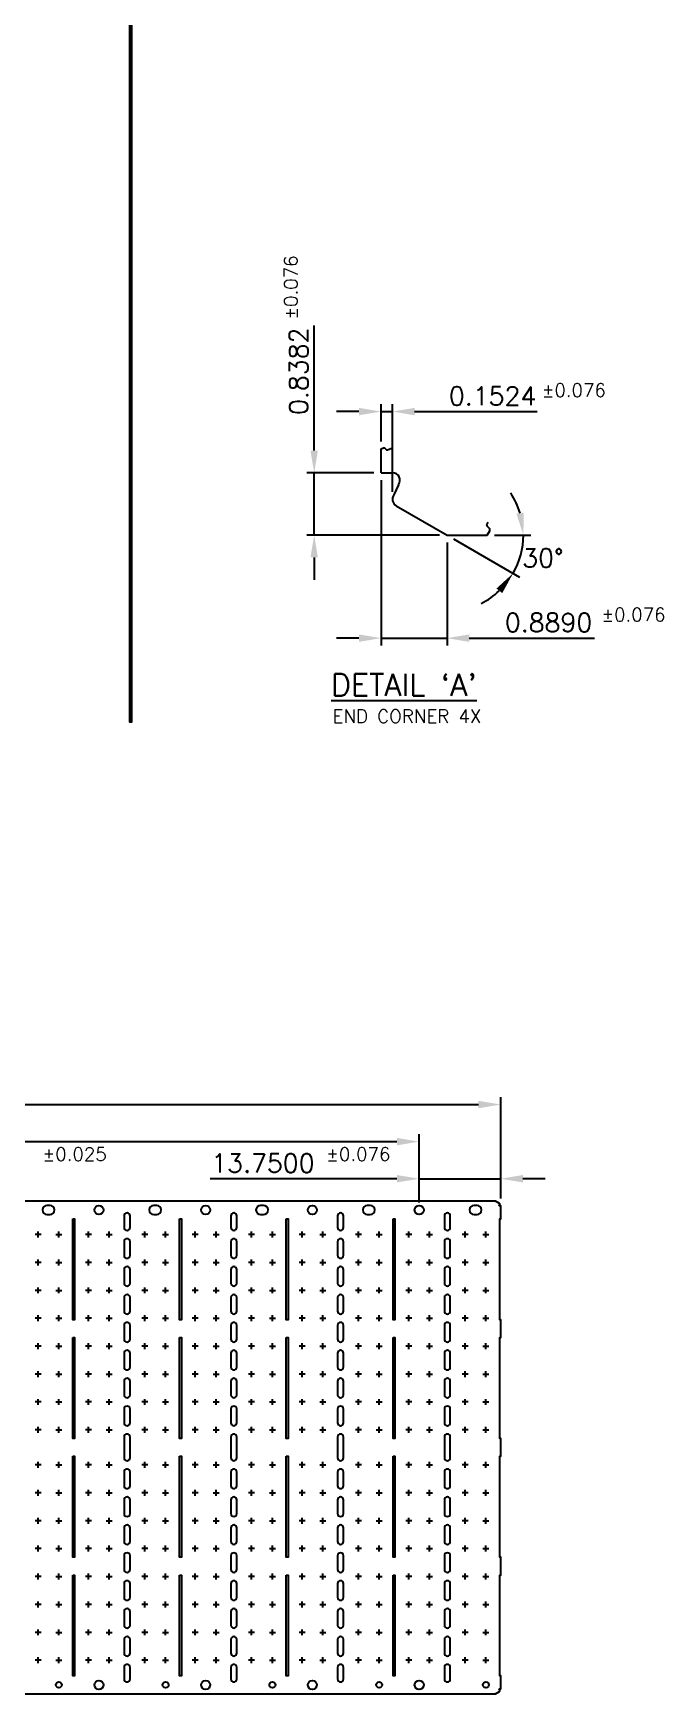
# Model space of a CAD drawing. Extents: x -367 to -120, y -452 to -104.
# Drawn here: x -204.9 to -119.8, y -445.4 to -221.7 of the extents above; entities that cross this region are included whole.
import ezdxf
from ezdxf.enums import TextEntityAlignment as Align
from ezdxf.lldxf.tags import DXFTag

# ---------------------------------------------------------------- set-up
doc = ezdxf.new("R2010")
doc.units = 0
doc.header["$LTSCALE"] = 8
doc.header["$MEASUREMENT"] = 0
for name, color, linetype in [('CEN', 1, 'CENTER'), ('COIN-LINE', 4, 'CONTINUOUS'), ('DIM', 5, 'CONTINUOUS'), ('LF-LINE', 7, 'CONTINUOUS')]:
    doc.layers.add(name, color=color, linetype=linetype)
doc.styles.add('SIMPLEX', font='SIMPLEX', dxfattribs={"height": 2.5})
tags = doc.linetypes.add('CENTER', pattern=[2, 1.25, -0.25, 0.25, -0.25]).pattern_tags.tags
tags[10:11] = [DXFTag(74, 4), DXFTag(75, 0), DXFTag(340, '0'), DXFTag(46, 1.0), DXFTag(50, 0.0), DXFTag(44, 0.0), DXFTag(45, 0.0)]
tags[8:9] = [DXFTag(74, 4), DXFTag(75, 0), DXFTag(340, '0'), DXFTag(46, 1.0), DXFTag(50, 0.0), DXFTag(44, 0.0), DXFTag(45, 0.0)]
tags[6:7] = [DXFTag(74, 4), DXFTag(75, 0), DXFTag(340, '0'), DXFTag(46, 1.0), DXFTag(50, 0.0), DXFTag(44, 0.0), DXFTag(45, 0.0)]
tags[4:5] = [DXFTag(74, 4), DXFTag(75, 0), DXFTag(340, '0'), DXFTag(46, 1.0), DXFTag(50, 0.0), DXFTag(44, 0.0), DXFTag(45, 0.0)]

msp = doc.modelspace()

# ---------------------------------------------------------------- linework, layer by layer
at = {"layer": 'CEN'}
for p, q in [((-203.82, -383.54), (-204.62, -383.54)), ((-204.22, -383.94), (-204.22, -383.14)), ((-201.82, -383.54), (-201.02, -383.54)), ((-201.42, -383.94), (-201.42, -383.14)), ((-197.02, -383.54), (-197.82, -383.54)), ((-197.42, -383.94), (-197.42, -383.14)), ((-195.02, -383.54), (-194.22, -383.54)), ((-194.62, -383.94), (-194.62, -383.14)), ((-189.42, -383.54), (-190.22, -383.54)), ((-189.82, -383.94), (-189.82, -383.14)), ((-187.42, -383.54), (-186.62, -383.54)), ((-187.02, -383.94), (-187.02, -383.14)), ((-182.62, -383.54), (-183.42, -383.54)), ((-183.02, -383.94), (-183.02, -383.14)), ((-180.62, -383.54), (-179.82, -383.54)), ((-180.22, -383.94), (-180.22, -383.14)), ((-175.02, -383.54), (-175.82, -383.54)), ((-175.42, -383.94), (-175.42, -383.14)), ((-173.02, -383.54), (-172.22, -383.54)), ((-172.62, -383.94), (-172.62, -383.14)), ((-168.22, -383.54), (-169.02, -383.54)), ((-168.62, -383.94), (-168.62, -383.14)), ((-166.22, -383.54), (-165.42, -383.54)), ((-165.82, -383.94), (-165.82, -383.14)), ((-160.62, -383.54), (-161.42, -383.54)), ((-161.02, -383.94), (-161.02, -383.14)), ((-158.62, -383.54), (-157.82, -383.54)), ((-158.22, -383.94), (-158.22, -383.14)), ((-153.82, -383.54), (-154.62, -383.54)), ((-154.22, -383.94), (-154.22, -383.14)), ((-151.82, -383.54), (-151.02, -383.54)), ((-151.42, -383.94), (-151.42, -383.14)), ((-146.22, -383.54), (-147.02, -383.54)), ((-146.62, -383.94), (-146.62, -383.14)), ((-144.22, -383.54), (-143.42, -383.54)), ((-143.82, -383.94), (-143.82, -383.14)), ((-204.22, -387.7), (-204.22, -386.9)), ((-201.42, -387.7), (-201.42, -386.9)), ((-197.42, -387.7), (-197.42, -386.9)), ((-194.62, -387.7), (-194.62, -386.9)), ((-189.82, -387.7), (-189.82, -386.9)), ((-187.02, -387.7), (-187.02, -386.9)), ((-183.02, -387.7), (-183.02, -386.9)), ((-180.22, -387.7), (-180.22, -386.9)), ((-175.42, -387.7), (-175.42, -386.9)), ((-172.62, -387.7), (-172.62, -386.9)), ((-168.62, -387.7), (-168.62, -386.9)), ((-165.82, -387.7), (-165.82, -386.9)), ((-161.02, -387.7), (-161.02, -386.9)), ((-158.22, -387.7), (-158.22, -386.9)), ((-154.22, -387.7), (-154.22, -386.9)), ((-151.42, -387.7), (-151.42, -386.9)), ((-146.62, -387.7), (-146.62, -386.9)), ((-143.82, -387.7), (-143.82, -386.9)), ((-203.82, -387.3), (-204.62, -387.3)), ((-201.82, -387.3), (-201.02, -387.3)), ((-197.02, -387.3), (-197.82, -387.3)), ((-195.02, -387.3), (-194.22, -387.3)), ((-189.42, -387.3), (-190.22, -387.3)), ((-187.42, -387.3), (-186.62, -387.3)), ((-182.62, -387.3), (-183.42, -387.3)), ((-180.62, -387.3), (-179.82, -387.3)), ((-175.02, -387.3), (-175.82, -387.3)), ((-173.02, -387.3), (-172.22, -387.3)), ((-168.22, -387.3), (-169.02, -387.3)), ((-166.22, -387.3), (-165.42, -387.3)), ((-160.62, -387.3), (-161.42, -387.3)), ((-158.62, -387.3), (-157.82, -387.3)), ((-153.82, -387.3), (-154.62, -387.3)), ((-151.82, -387.3), (-151.02, -387.3)), ((-146.22, -387.3), (-147.02, -387.3)), ((-144.22, -387.3), (-143.42, -387.3)), ((-203.82, -391.06), (-204.62, -391.06)), ((-204.22, -391.46), (-204.22, -390.66)), ((-201.82, -391.06), (-201.02, -391.06)), ((-201.42, -391.46), (-201.42, -390.66)), ((-197.02, -391.06), (-197.82, -391.06)), ((-197.42, -391.46), (-197.42, -390.66)), ((-195.02, -391.06), (-194.22, -391.06)), ((-194.62, -391.46), (-194.62, -390.66)), ((-189.42, -391.06), (-190.22, -391.06)), ((-189.82, -391.46), (-189.82, -390.66)), ((-187.42, -391.06), (-186.62, -391.06)), ((-187.02, -391.46), (-187.02, -390.66)), ((-182.62, -391.06), (-183.42, -391.06)), ((-183.02, -391.46), (-183.02, -390.66)), ((-180.62, -391.06), (-179.82, -391.06)), ((-180.22, -391.46), (-180.22, -390.66)), ((-175.02, -391.06), (-175.82, -391.06)), ((-175.42, -391.46), (-175.42, -390.66)), ((-173.02, -391.06), (-172.22, -391.06)), ((-172.62, -391.46), (-172.62, -390.66)), ((-168.22, -391.06), (-169.02, -391.06)), ((-168.62, -391.46), (-168.62, -390.66)), ((-166.22, -391.06), (-165.42, -391.06)), ((-165.82, -391.46), (-165.82, -390.66)), ((-160.62, -391.06), (-161.42, -391.06)), ((-161.02, -391.46), (-161.02, -390.66)), ((-158.62, -391.06), (-157.82, -391.06)), ((-158.22, -391.46), (-158.22, -390.66)), ((-153.82, -391.06), (-154.62, -391.06)), ((-154.22, -391.46), (-154.22, -390.66)), ((-151.82, -391.06), (-151.02, -391.06)), ((-151.42, -391.46), (-151.42, -390.66)), ((-146.22, -391.06), (-147.02, -391.06)), ((-146.62, -391.46), (-146.62, -390.66)), ((-144.22, -391.06), (-143.42, -391.06)), ((-143.82, -391.46), (-143.82, -390.66)), ((-203.82, -394.82), (-204.62, -394.82)), ((-204.22, -395.22), (-204.22, -394.42)), ((-201.82, -394.82), (-201.02, -394.82)), ((-201.42, -395.22), (-201.42, -394.42)), ((-197.02, -394.82), (-197.82, -394.82)), ((-197.42, -395.22), (-197.42, -394.42)), ((-195.02, -394.82), (-194.22, -394.82)), ((-194.62, -395.22), (-194.62, -394.42)), ((-189.42, -394.82), (-190.22, -394.82)), ((-189.82, -395.22), (-189.82, -394.42)), ((-187.42, -394.82), (-186.62, -394.82)), ((-187.02, -395.22), (-187.02, -394.42)), ((-182.62, -394.82), (-183.42, -394.82)), ((-183.02, -395.22), (-183.02, -394.42)), ((-180.62, -394.82), (-179.82, -394.82)), ((-180.22, -395.22), (-180.22, -394.42)), ((-175.02, -394.82), (-175.82, -394.82)), ((-175.42, -395.22), (-175.42, -394.42)), ((-173.02, -394.82), (-172.22, -394.82)), ((-172.62, -395.22), (-172.62, -394.42)), ((-168.22, -394.82), (-169.02, -394.82)), ((-168.62, -395.22), (-168.62, -394.42)), ((-166.22, -394.82), (-165.42, -394.82)), ((-165.82, -395.22), (-165.82, -394.42)), ((-160.62, -394.82), (-161.42, -394.82)), ((-161.02, -395.22), (-161.02, -394.42)), ((-158.62, -394.82), (-157.82, -394.82)), ((-158.22, -395.22), (-158.22, -394.42)), ((-153.82, -394.82), (-154.62, -394.82)), ((-154.22, -395.22), (-154.22, -394.42)), ((-151.82, -394.82), (-151.02, -394.82)), ((-151.42, -395.22), (-151.42, -394.42)), ((-146.22, -394.82), (-147.02, -394.82)), ((-146.62, -395.22), (-146.62, -394.42)), ((-144.22, -394.82), (-143.42, -394.82)), ((-143.82, -395.22), (-143.82, -394.42)), ((-204.22, -398.98), (-204.22, -398.18)), ((-201.42, -398.98), (-201.42, -398.18)), ((-197.42, -398.98), (-197.42, -398.18)), ((-194.62, -398.98), (-194.62, -398.18)), ((-189.82, -398.98), (-189.82, -398.18)), ((-187.02, -398.98), (-187.02, -398.18)), ((-183.02, -398.98), (-183.02, -398.18)), ((-180.22, -398.98), (-180.22, -398.18)), ((-175.42, -398.98), (-175.42, -398.18)), ((-172.62, -398.98), (-172.62, -398.18)), ((-168.62, -398.98), (-168.62, -398.18)), ((-165.82, -398.98), (-165.82, -398.18)), ((-161.02, -398.98), (-161.02, -398.18)), ((-158.22, -398.98), (-158.22, -398.18)), ((-154.22, -398.98), (-154.22, -398.18)), ((-151.42, -398.98), (-151.42, -398.18)), ((-146.62, -398.98), (-146.62, -398.18)), ((-143.82, -398.98), (-143.82, -398.18)), ((-203.82, -398.58), (-204.62, -398.58)), ((-201.82, -398.58), (-201.02, -398.58)), ((-197.02, -398.58), (-197.82, -398.58)), ((-195.02, -398.58), (-194.22, -398.58)), ((-189.42, -398.58), (-190.22, -398.58)), ((-187.42, -398.58), (-186.62, -398.58)), ((-182.62, -398.58), (-183.42, -398.58)), ((-180.62, -398.58), (-179.82, -398.58)), ((-175.02, -398.58), (-175.82, -398.58)), ((-173.02, -398.58), (-172.22, -398.58)), ((-168.22, -398.58), (-169.02, -398.58)), ((-166.22, -398.58), (-165.42, -398.58)), ((-160.62, -398.58), (-161.42, -398.58)), ((-158.62, -398.58), (-157.82, -398.58)), ((-153.82, -398.58), (-154.62, -398.58)), ((-151.82, -398.58), (-151.02, -398.58)), ((-146.22, -398.58), (-147.02, -398.58)), ((-144.22, -398.58), (-143.42, -398.58)), ((-203.82, -402.34), (-204.62, -402.34)), ((-204.22, -402.74), (-204.22, -401.94)), ((-201.82, -402.34), (-201.02, -402.34)), ((-201.42, -402.74), (-201.42, -401.94)), ((-197.02, -402.34), (-197.82, -402.34)), ((-197.42, -402.74), (-197.42, -401.94)), ((-195.02, -402.34), (-194.22, -402.34)), ((-194.62, -402.74), (-194.62, -401.94)), ((-189.42, -402.34), (-190.22, -402.34)), ((-189.82, -402.74), (-189.82, -401.94)), ((-187.42, -402.34), (-186.62, -402.34)), ((-187.02, -402.74), (-187.02, -401.94)), ((-182.62, -402.34), (-183.42, -402.34)), ((-183.02, -402.74), (-183.02, -401.94)), ((-180.62, -402.34), (-179.82, -402.34)), ((-180.22, -402.74), (-180.22, -401.94)), ((-175.02, -402.34), (-175.82, -402.34)), ((-175.42, -402.74), (-175.42, -401.94)), ((-173.02, -402.34), (-172.22, -402.34)), ((-172.62, -402.74), (-172.62, -401.94)), ((-168.22, -402.34), (-169.02, -402.34)), ((-168.62, -402.74), (-168.62, -401.94)), ((-166.22, -402.34), (-165.42, -402.34)), ((-165.82, -402.74), (-165.82, -401.94)), ((-160.62, -402.34), (-161.42, -402.34)), ((-161.02, -402.74), (-161.02, -401.94)), ((-158.62, -402.34), (-157.82, -402.34)), ((-158.22, -402.74), (-158.22, -401.94)), ((-153.82, -402.34), (-154.62, -402.34)), ((-154.22, -402.74), (-154.22, -401.94)), ((-151.82, -402.34), (-151.02, -402.34)), ((-151.42, -402.74), (-151.42, -401.94)), ((-146.22, -402.34), (-147.02, -402.34)), ((-146.62, -402.74), (-146.62, -401.94)), ((-144.22, -402.34), (-143.42, -402.34)), ((-143.82, -402.74), (-143.82, -401.94)), ((-203.82, -406.1), (-204.62, -406.1)), ((-204.22, -406.5), (-204.22, -405.7)), ((-201.82, -406.1), (-201.02, -406.1)), ((-201.42, -406.5), (-201.42, -405.7)), ((-197.02, -406.1), (-197.82, -406.1)), ((-197.42, -406.5), (-197.42, -405.7)), ((-195.02, -406.1), (-194.22, -406.1)), ((-194.62, -406.5), (-194.62, -405.7)), ((-189.42, -406.1), (-190.22, -406.1)), ((-189.82, -406.5), (-189.82, -405.7)), ((-187.42, -406.1), (-186.62, -406.1)), ((-187.02, -406.5), (-187.02, -405.7)), ((-182.62, -406.1), (-183.42, -406.1)), ((-183.02, -406.5), (-183.02, -405.7)), ((-180.62, -406.1), (-179.82, -406.1)), ((-180.22, -406.5), (-180.22, -405.7)), ((-175.02, -406.1), (-175.82, -406.1)), ((-175.42, -406.5), (-175.42, -405.7)), ((-173.02, -406.1), (-172.22, -406.1)), ((-172.62, -406.5), (-172.62, -405.7)), ((-168.22, -406.1), (-169.02, -406.1)), ((-168.62, -406.5), (-168.62, -405.7)), ((-166.22, -406.1), (-165.42, -406.1)), ((-165.82, -406.5), (-165.82, -405.7)), ((-160.62, -406.1), (-161.42, -406.1)), ((-161.02, -406.5), (-161.02, -405.7)), ((-158.62, -406.1), (-157.82, -406.1)), ((-158.22, -406.5), (-158.22, -405.7)), ((-153.82, -406.1), (-154.62, -406.1)), ((-154.22, -406.5), (-154.22, -405.7)), ((-151.82, -406.1), (-151.02, -406.1)), ((-151.42, -406.5), (-151.42, -405.7)), ((-146.22, -406.1), (-147.02, -406.1)), ((-146.62, -406.5), (-146.62, -405.7)), ((-144.22, -406.1), (-143.42, -406.1)), ((-143.82, -406.5), (-143.82, -405.7)), ((-204.22, -410.26), (-204.22, -409.46)), ((-201.42, -410.26), (-201.42, -409.46)), ((-197.42, -410.26), (-197.42, -409.46)), ((-194.62, -410.26), (-194.62, -409.46)), ((-189.82, -410.26), (-189.82, -409.46)), ((-187.02, -410.26), (-187.02, -409.46)), ((-183.02, -410.26), (-183.02, -409.46)), ((-180.22, -410.26), (-180.22, -409.46)), ((-175.42, -410.26), (-175.42, -409.46)), ((-172.62, -410.26), (-172.62, -409.46)), ((-168.62, -410.26), (-168.62, -409.46)), ((-165.82, -410.26), (-165.82, -409.46)), ((-161.02, -410.26), (-161.02, -409.46)), ((-158.22, -410.26), (-158.22, -409.46)), ((-154.22, -410.26), (-154.22, -409.46)), ((-151.42, -410.26), (-151.42, -409.46)), ((-146.62, -410.26), (-146.62, -409.46)), ((-143.82, -410.26), (-143.82, -409.46)), ((-203.82, -409.86), (-204.62, -409.86)), ((-201.82, -409.86), (-201.02, -409.86)), ((-197.02, -409.86), (-197.82, -409.86)), ((-195.02, -409.86), (-194.22, -409.86)), ((-189.42, -409.86), (-190.22, -409.86)), ((-187.42, -409.86), (-186.62, -409.86)), ((-182.62, -409.86), (-183.42, -409.86)), ((-180.62, -409.86), (-179.82, -409.86)), ((-175.02, -409.86), (-175.82, -409.86)), ((-173.02, -409.86), (-172.22, -409.86)), ((-168.22, -409.86), (-169.02, -409.86)), ((-166.22, -409.86), (-165.42, -409.86)), ((-160.62, -409.86), (-161.42, -409.86)), ((-158.62, -409.86), (-157.82, -409.86)), ((-153.82, -409.86), (-154.62, -409.86)), ((-151.82, -409.86), (-151.02, -409.86)), ((-146.22, -409.86), (-147.02, -409.86)), ((-144.22, -409.86), (-143.42, -409.86)), ((-203.82, -414.58), (-204.62, -414.58)), ((-204.22, -414.98), (-204.22, -414.18)), ((-201.82, -414.58), (-201.02, -414.58)), ((-201.42, -414.98), (-201.42, -414.18)), ((-197.02, -414.58), (-197.82, -414.58)), ((-197.42, -414.98), (-197.42, -414.18)), ((-195.02, -414.58), (-194.22, -414.58)), ((-194.62, -414.98), (-194.62, -414.18)), ((-189.42, -414.58), (-190.22, -414.58)), ((-189.82, -414.98), (-189.82, -414.18)), ((-187.42, -414.58), (-186.62, -414.58)), ((-187.02, -414.98), (-187.02, -414.18)), ((-182.62, -414.58), (-183.42, -414.58)), ((-183.02, -414.98), (-183.02, -414.18)), ((-180.62, -414.58), (-179.82, -414.58)), ((-180.22, -414.98), (-180.22, -414.18)), ((-175.02, -414.58), (-175.82, -414.58)), ((-175.42, -414.98), (-175.42, -414.18)), ((-173.02, -414.58), (-172.22, -414.58)), ((-172.62, -414.98), (-172.62, -414.18)), ((-168.22, -414.58), (-169.02, -414.58)), ((-168.62, -414.98), (-168.62, -414.18)), ((-166.22, -414.58), (-165.42, -414.58)), ((-165.82, -414.98), (-165.82, -414.18)), ((-160.62, -414.58), (-161.42, -414.58)), ((-161.02, -414.98), (-161.02, -414.18)), ((-158.62, -414.58), (-157.82, -414.58)), ((-158.22, -414.98), (-158.22, -414.18)), ((-153.82, -414.58), (-154.62, -414.58)), ((-154.22, -414.98), (-154.22, -414.18)), ((-151.82, -414.58), (-151.02, -414.58)), ((-151.42, -414.98), (-151.42, -414.18)), ((-146.22, -414.58), (-147.02, -414.58)), ((-146.62, -414.98), (-146.62, -414.18)), ((-144.22, -414.58), (-143.42, -414.58)), ((-143.82, -414.98), (-143.82, -414.18)), ((-203.82, -418.34), (-204.62, -418.34)), ((-204.22, -418.74), (-204.22, -417.94)), ((-201.82, -418.34), (-201.02, -418.34)), ((-201.42, -418.74), (-201.42, -417.94)), ((-197.02, -418.34), (-197.82, -418.34)), ((-197.42, -418.74), (-197.42, -417.94)), ((-195.02, -418.34), (-194.22, -418.34)), ((-194.62, -418.74), (-194.62, -417.94)), ((-189.42, -418.34), (-190.22, -418.34)), ((-189.82, -418.74), (-189.82, -417.94)), ((-187.42, -418.34), (-186.62, -418.34)), ((-187.02, -418.74), (-187.02, -417.94)), ((-182.62, -418.34), (-183.42, -418.34)), ((-183.02, -418.74), (-183.02, -417.94)), ((-180.62, -418.34), (-179.82, -418.34)), ((-180.22, -418.74), (-180.22, -417.94)), ((-175.02, -418.34), (-175.82, -418.34)), ((-175.42, -418.74), (-175.42, -417.94)), ((-173.02, -418.34), (-172.22, -418.34)), ((-172.62, -418.74), (-172.62, -417.94)), ((-168.22, -418.34), (-169.02, -418.34)), ((-168.62, -418.74), (-168.62, -417.94)), ((-166.22, -418.34), (-165.42, -418.34)), ((-165.82, -418.74), (-165.82, -417.94)), ((-160.62, -418.34), (-161.42, -418.34)), ((-161.02, -418.74), (-161.02, -417.94)), ((-158.62, -418.34), (-157.82, -418.34)), ((-158.22, -418.74), (-158.22, -417.94)), ((-153.82, -418.34), (-154.62, -418.34)), ((-154.22, -418.74), (-154.22, -417.94)), ((-151.82, -418.34), (-151.02, -418.34)), ((-151.42, -418.74), (-151.42, -417.94)), ((-146.22, -418.34), (-147.02, -418.34)), ((-146.62, -418.74), (-146.62, -417.94)), ((-144.22, -418.34), (-143.42, -418.34)), ((-143.82, -418.74), (-143.82, -417.94)), ((-203.82, -422.1), (-204.62, -422.1)), ((-204.22, -422.5), (-204.22, -421.7)), ((-201.82, -422.1), (-201.02, -422.1)), ((-201.42, -422.5), (-201.42, -421.7)), ((-197.02, -422.1), (-197.82, -422.1)), ((-197.42, -422.5), (-197.42, -421.7)), ((-195.02, -422.1), (-194.22, -422.1)), ((-194.62, -422.5), (-194.62, -421.7)), ((-189.42, -422.1), (-190.22, -422.1)), ((-189.82, -422.5), (-189.82, -421.7)), ((-187.42, -422.1), (-186.62, -422.1)), ((-187.02, -422.5), (-187.02, -421.7)), ((-182.62, -422.1), (-183.42, -422.1)), ((-183.02, -422.5), (-183.02, -421.7)), ((-180.62, -422.1), (-179.82, -422.1)), ((-180.22, -422.5), (-180.22, -421.7)), ((-175.02, -422.1), (-175.82, -422.1)), ((-175.42, -422.5), (-175.42, -421.7)), ((-173.02, -422.1), (-172.22, -422.1)), ((-172.62, -422.5), (-172.62, -421.7)), ((-168.22, -422.1), (-169.02, -422.1)), ((-168.62, -422.5), (-168.62, -421.7)), ((-166.22, -422.1), (-165.42, -422.1)), ((-165.82, -422.5), (-165.82, -421.7)), ((-160.62, -422.1), (-161.42, -422.1)), ((-161.02, -422.5), (-161.02, -421.7)), ((-158.62, -422.1), (-157.82, -422.1)), ((-158.22, -422.5), (-158.22, -421.7)), ((-153.82, -422.1), (-154.62, -422.1)), ((-154.22, -422.5), (-154.22, -421.7)), ((-151.82, -422.1), (-151.02, -422.1)), ((-151.42, -422.5), (-151.42, -421.7)), ((-146.22, -422.1), (-147.02, -422.1)), ((-146.62, -422.5), (-146.62, -421.7)), ((-144.22, -422.1), (-143.42, -422.1)), ((-143.82, -422.5), (-143.82, -421.7)), ((-203.82, -425.86), (-204.62, -425.86)), ((-204.22, -426.26), (-204.22, -425.46)), ((-201.82, -425.86), (-201.02, -425.86)), ((-201.42, -426.26), (-201.42, -425.46)), ((-197.02, -425.86), (-197.82, -425.86)), ((-197.42, -426.26), (-197.42, -425.46)), ((-195.02, -425.86), (-194.22, -425.86)), ((-194.62, -426.26), (-194.62, -425.46)), ((-189.42, -425.86), (-190.22, -425.86)), ((-189.82, -426.26), (-189.82, -425.46)), ((-187.42, -425.86), (-186.62, -425.86)), ((-187.02, -426.26), (-187.02, -425.46)), ((-182.62, -425.86), (-183.42, -425.86)), ((-183.02, -426.26), (-183.02, -425.46)), ((-180.62, -425.86), (-179.82, -425.86)), ((-180.22, -426.26), (-180.22, -425.46)), ((-175.02, -425.86), (-175.82, -425.86)), ((-175.42, -426.26), (-175.42, -425.46)), ((-173.02, -425.86), (-172.22, -425.86)), ((-172.62, -426.26), (-172.62, -425.46)), ((-168.22, -425.86), (-169.02, -425.86)), ((-168.62, -426.26), (-168.62, -425.46)), ((-166.22, -425.86), (-165.42, -425.86)), ((-165.82, -426.26), (-165.82, -425.46)), ((-160.62, -425.86), (-161.42, -425.86)), ((-161.02, -426.26), (-161.02, -425.46)), ((-158.62, -425.86), (-157.82, -425.86)), ((-158.22, -426.26), (-158.22, -425.46)), ((-153.82, -425.86), (-154.62, -425.86)), ((-154.22, -426.26), (-154.22, -425.46)), ((-151.82, -425.86), (-151.02, -425.86)), ((-151.42, -426.26), (-151.42, -425.46)), ((-146.22, -425.86), (-147.02, -425.86)), ((-146.62, -426.26), (-146.62, -425.46)), ((-144.22, -425.86), (-143.42, -425.86)), ((-143.82, -426.26), (-143.82, -425.46)), ((-204.22, -430.02), (-204.22, -429.22)), ((-201.42, -430.02), (-201.42, -429.22)), ((-197.42, -430.02), (-197.42, -429.22)), ((-194.62, -430.02), (-194.62, -429.22)), ((-189.82, -430.02), (-189.82, -429.22)), ((-187.02, -430.02), (-187.02, -429.22)), ((-183.02, -430.02), (-183.02, -429.22)), ((-180.22, -430.02), (-180.22, -429.22)), ((-175.42, -430.02), (-175.42, -429.22)), ((-172.62, -430.02), (-172.62, -429.22)), ((-168.62, -430.02), (-168.62, -429.22)), ((-165.82, -430.02), (-165.82, -429.22)), ((-161.02, -430.02), (-161.02, -429.22)), ((-158.22, -430.02), (-158.22, -429.22)), ((-154.22, -430.02), (-154.22, -429.22)), ((-151.42, -430.02), (-151.42, -429.22)), ((-146.62, -430.02), (-146.62, -429.22)), ((-143.82, -430.02), (-143.82, -429.22)), ((-203.82, -429.62), (-204.62, -429.62)), ((-201.82, -429.62), (-201.02, -429.62)), ((-197.02, -429.62), (-197.82, -429.62)), ((-195.02, -429.62), (-194.22, -429.62)), ((-189.42, -429.62), (-190.22, -429.62)), ((-187.42, -429.62), (-186.62, -429.62)), ((-182.62, -429.62), (-183.42, -429.62)), ((-180.62, -429.62), (-179.82, -429.62)), ((-175.02, -429.62), (-175.82, -429.62)), ((-173.02, -429.62), (-172.22, -429.62)), ((-168.22, -429.62), (-169.02, -429.62)), ((-166.22, -429.62), (-165.42, -429.62)), ((-160.62, -429.62), (-161.42, -429.62)), ((-158.62, -429.62), (-157.82, -429.62)), ((-153.82, -429.62), (-154.62, -429.62)), ((-151.82, -429.62), (-151.02, -429.62)), ((-146.22, -429.62), (-147.02, -429.62)), ((-144.22, -429.62), (-143.42, -429.62)), ((-203.82, -433.38), (-204.62, -433.38)), ((-204.22, -433.78), (-204.22, -432.98)), ((-201.82, -433.38), (-201.02, -433.38)), ((-201.42, -433.78), (-201.42, -432.98)), ((-197.02, -433.38), (-197.82, -433.38)), ((-197.42, -433.78), (-197.42, -432.98)), ((-195.02, -433.38), (-194.22, -433.38)), ((-194.62, -433.78), (-194.62, -432.98)), ((-189.42, -433.38), (-190.22, -433.38)), ((-189.82, -433.78), (-189.82, -432.98)), ((-187.42, -433.38), (-186.62, -433.38)), ((-187.02, -433.78), (-187.02, -432.98)), ((-182.62, -433.38), (-183.42, -433.38)), ((-183.02, -433.78), (-183.02, -432.98)), ((-180.62, -433.38), (-179.82, -433.38)), ((-180.22, -433.78), (-180.22, -432.98)), ((-175.02, -433.38), (-175.82, -433.38)), ((-175.42, -433.78), (-175.42, -432.98)), ((-173.02, -433.38), (-172.22, -433.38)), ((-172.62, -433.78), (-172.62, -432.98)), ((-168.22, -433.38), (-169.02, -433.38)), ((-168.62, -433.78), (-168.62, -432.98)), ((-166.22, -433.38), (-165.42, -433.38)), ((-165.82, -433.78), (-165.82, -432.98)), ((-160.62, -433.38), (-161.42, -433.38)), ((-161.02, -433.78), (-161.02, -432.98)), ((-158.62, -433.38), (-157.82, -433.38)), ((-158.22, -433.78), (-158.22, -432.98)), ((-153.82, -433.38), (-154.62, -433.38)), ((-154.22, -433.78), (-154.22, -432.98)), ((-151.82, -433.38), (-151.02, -433.38)), ((-151.42, -433.78), (-151.42, -432.98)), ((-146.22, -433.38), (-147.02, -433.38)), ((-146.62, -433.78), (-146.62, -432.98)), ((-144.22, -433.38), (-143.42, -433.38)), ((-143.82, -433.78), (-143.82, -432.98)), ((-203.82, -437.14), (-204.62, -437.14)), ((-204.22, -437.54), (-204.22, -436.74)), ((-201.82, -437.14), (-201.02, -437.14)), ((-201.42, -437.54), (-201.42, -436.74)), ((-197.02, -437.14), (-197.82, -437.14)), ((-197.42, -437.54), (-197.42, -436.74)), ((-195.02, -437.14), (-194.22, -437.14)), ((-194.62, -437.54), (-194.62, -436.74)), ((-189.42, -437.14), (-190.22, -437.14)), ((-189.82, -437.54), (-189.82, -436.74)), ((-187.42, -437.14), (-186.62, -437.14)), ((-187.02, -437.54), (-187.02, -436.74)), ((-182.62, -437.14), (-183.42, -437.14)), ((-183.02, -437.54), (-183.02, -436.74)), ((-180.62, -437.14), (-179.82, -437.14)), ((-180.22, -437.54), (-180.22, -436.74)), ((-175.02, -437.14), (-175.82, -437.14)), ((-175.42, -437.54), (-175.42, -436.74)), ((-173.02, -437.14), (-172.22, -437.14)), ((-172.62, -437.54), (-172.62, -436.74)), ((-168.22, -437.14), (-169.02, -437.14)), ((-168.62, -437.54), (-168.62, -436.74)), ((-166.22, -437.14), (-165.42, -437.14)), ((-165.82, -437.54), (-165.82, -436.74)), ((-160.62, -437.14), (-161.42, -437.14)), ((-161.02, -437.54), (-161.02, -436.74)), ((-158.62, -437.14), (-157.82, -437.14)), ((-158.22, -437.54), (-158.22, -436.74)), ((-153.82, -437.14), (-154.62, -437.14)), ((-154.22, -437.54), (-154.22, -436.74)), ((-151.82, -437.14), (-151.02, -437.14)), ((-151.42, -437.54), (-151.42, -436.74)), ((-146.22, -437.14), (-147.02, -437.14)), ((-146.62, -437.54), (-146.62, -436.74)), ((-144.22, -437.14), (-143.42, -437.14)), ((-143.82, -437.54), (-143.82, -436.74)), ((-204.22, -441.3), (-204.22, -440.5)), ((-201.42, -441.3), (-201.42, -440.5)), ((-197.42, -441.3), (-197.42, -440.5)), ((-194.62, -441.3), (-194.62, -440.5)), ((-189.82, -441.3), (-189.82, -440.5)), ((-187.02, -441.3), (-187.02, -440.5)), ((-183.02, -441.3), (-183.02, -440.5)), ((-180.22, -441.3), (-180.22, -440.5)), ((-175.42, -441.3), (-175.42, -440.5)), ((-172.62, -441.3), (-172.62, -440.5)), ((-168.62, -441.3), (-168.62, -440.5)), ((-165.82, -441.3), (-165.82, -440.5)), ((-161.02, -441.3), (-161.02, -440.5)), ((-158.22, -441.3), (-158.22, -440.5)), ((-154.22, -441.3), (-154.22, -440.5)), ((-151.42, -441.3), (-151.42, -440.5)), ((-146.62, -441.3), (-146.62, -440.5)), ((-143.82, -441.3), (-143.82, -440.5)), ((-203.82, -440.9), (-204.62, -440.9)), ((-201.82, -440.9), (-201.02, -440.9)), ((-197.02, -440.9), (-197.82, -440.9)), ((-195.02, -440.9), (-194.22, -440.9)), ((-189.42, -440.9), (-190.22, -440.9)), ((-187.42, -440.9), (-186.62, -440.9)), ((-182.62, -440.9), (-183.42, -440.9)), ((-180.62, -440.9), (-179.82, -440.9)), ((-175.02, -440.9), (-175.82, -440.9)), ((-173.02, -440.9), (-172.22, -440.9)), ((-168.22, -440.9), (-169.02, -440.9)), ((-166.22, -440.9), (-165.42, -440.9)), ((-160.62, -440.9), (-161.42, -440.9)), ((-158.62, -440.9), (-157.82, -440.9)), ((-153.82, -440.9), (-154.62, -440.9)), ((-151.82, -440.9), (-151.02, -440.9)), ((-146.22, -440.9), (-147.02, -440.9)), ((-144.22, -440.9), (-143.42, -440.9))]:
    msp.add_line(p, q, dxfattribs=at)
at = {"layer": 'COIN-LINE'}
for points in [[(-191.89, -131.87), (-191.89, -314.47), (-191.56, -314.47), (-191.56, -131.87)], [(-199.54, -381.42), (-199.3, -381.42), (-199.3, -395.02), (-199.54, -395.02)], [(-185.14, -381.42), (-184.9, -381.42), (-184.9, -395.02), (-185.14, -395.02)], [(-170.74, -381.42), (-170.5, -381.42), (-170.5, -395.02), (-170.74, -395.02)], [(-156.34, -381.42), (-156.1, -381.42), (-156.1, -395.02), (-156.34, -395.02)], [(-199.54, -397.42), (-199.3, -397.42), (-199.3, -411.02), (-199.54, -411.02)], [(-185.14, -397.42), (-184.9, -397.42), (-184.9, -411.02), (-185.14, -411.02)], [(-170.74, -397.42), (-170.5, -397.42), (-170.5, -411.02), (-170.74, -411.02)], [(-156.34, -397.42), (-156.1, -397.42), (-156.1, -411.02), (-156.34, -411.02)], [(-199.54, -413.42), (-199.3, -413.42), (-199.3, -427.02), (-199.54, -427.02)], [(-185.14, -413.42), (-184.9, -413.42), (-184.9, -427.02), (-185.14, -427.02)], [(-170.74, -413.42), (-170.5, -413.42), (-170.5, -427.02), (-170.74, -427.02)], [(-156.34, -413.42), (-156.1, -413.42), (-156.1, -427.02), (-156.34, -427.02)], [(-199.54, -429.42), (-199.3, -429.42), (-199.3, -443.02), (-199.54, -443.02)], [(-185.14, -429.42), (-184.9, -429.42), (-184.9, -443.02), (-185.14, -443.02)], [(-170.74, -429.42), (-170.5, -429.42), (-170.5, -443.02), (-170.74, -443.02)], [(-156.34, -429.42), (-156.1, -429.42), (-156.1, -443.02), (-156.34, -443.02)]]:
    msp.add_lwpolyline(points, close=True, dxfattribs=at)
msp.add_lwpolyline([(-357.1, -445.42), (-142.53, -445.42), (-141.98, -445.1, 0.445944), (-141.95, -444.99), (-142, -444.88, -0.613622), (-141.94, -444.75), (-141.82, -444.75), (-141.82, -443.02), (-141.94, -443.02), (-141.94, -429.42), (-141.82, -429.42), (-141.82, -427.02), (-141.94, -427.02), (-141.94, -413.42), (-141.82, -413.42), (-141.82, -411.02), (-141.94, -411.02), (-141.94, -397.42), (-141.82, -397.42), (-141.82, -395.02), (-141.94, -395.02), (-141.94, -381.42), (-141.82, -381.42), (-141.82, -379.69), (-141.94, -379.69, -0.613622), (-142, -379.56), (-141.95, -379.45, 0.445944), (-141.98, -379.34), (-142.53, -379.02), (-357.1, -379.02)], format="xyb", dxfattribs=at)
for points in [[(-203.02, -380.83), (-202.61, -380.83, 1), (-202.61, -379.61), (-203.02, -379.61, 1)], [(-188.62, -380.83), (-188.21, -380.83, 1), (-188.21, -379.61), (-188.62, -379.61, 1)], [(-174.22, -380.83), (-173.81, -380.83, 1), (-173.81, -379.61), (-174.22, -379.61, 1)], [(-159.82, -380.83), (-159.41, -380.83, 1), (-159.41, -379.61), (-159.82, -379.61, 1)], [(-145.42, -380.83), (-145.01, -380.83, 1), (-145.01, -379.61), (-145.42, -379.61, 1)], [(-192.62, -382.58, 1), (-191.82, -382.58), (-191.82, -381.02, 1), (-192.62, -381.02)], [(-178.22, -382.58, 1), (-177.42, -382.58), (-177.42, -381.02, 1), (-178.22, -381.02)], [(-163.82, -382.58, 1), (-163.02, -382.58), (-163.02, -381.02, 1), (-163.82, -381.02)], [(-149.42, -382.58, 1), (-148.62, -382.58), (-148.62, -381.02, 1), (-149.42, -381.02)], [(-192.62, -386.34, 1), (-191.82, -386.34), (-191.82, -384.5, 1), (-192.62, -384.5)], [(-178.22, -386.34, 1), (-177.42, -386.34), (-177.42, -384.5, 1), (-178.22, -384.5)], [(-163.82, -386.34, 1), (-163.02, -386.34), (-163.02, -384.5, 1), (-163.82, -384.5)], [(-149.42, -386.34, 1), (-148.62, -386.34), (-148.62, -384.5, 1), (-149.42, -384.5)], [(-192.62, -390.1, 1), (-191.82, -390.1), (-191.82, -388.26, 1), (-192.62, -388.26)], [(-178.22, -390.1, 1), (-177.42, -390.1), (-177.42, -388.26, 1), (-178.22, -388.26)], [(-163.82, -390.1, 1), (-163.02, -390.1), (-163.02, -388.26, 1), (-163.82, -388.26)], [(-149.42, -390.1, 1), (-148.62, -390.1), (-148.62, -388.26, 1), (-149.42, -388.26)], [(-192.62, -393.86, 1), (-191.82, -393.86), (-191.82, -392.02, 1), (-192.62, -392.02)], [(-178.22, -393.86, 1), (-177.42, -393.86), (-177.42, -392.02, 1), (-178.22, -392.02)], [(-163.82, -393.86, 1), (-163.02, -393.86), (-163.02, -392.02, 1), (-163.82, -392.02)], [(-149.42, -393.86, 1), (-148.62, -393.86), (-148.62, -392.02, 1), (-149.42, -392.02)], [(-192.62, -397.62, 1), (-191.82, -397.62), (-191.82, -395.78, 1), (-192.62, -395.78)], [(-178.22, -397.62, 1), (-177.42, -397.62), (-177.42, -395.78, 1), (-178.22, -395.78)], [(-163.82, -397.62, 1), (-163.02, -397.62), (-163.02, -395.78, 1), (-163.82, -395.78)], [(-149.42, -397.62, 1), (-148.62, -397.62), (-148.62, -395.78, 1), (-149.42, -395.78)], [(-192.62, -401.38, 1), (-191.82, -401.38), (-191.82, -399.54, 1), (-192.62, -399.54)], [(-178.22, -401.38, 1), (-177.42, -401.38), (-177.42, -399.54, 1), (-178.22, -399.54)], [(-163.82, -401.38, 1), (-163.02, -401.38), (-163.02, -399.54, 1), (-163.82, -399.54)], [(-149.42, -401.38, 1), (-148.62, -401.38), (-148.62, -399.54, 1), (-149.42, -399.54)], [(-192.62, -405.14, 1), (-191.82, -405.14), (-191.82, -403.3, 1), (-192.62, -403.3)], [(-178.22, -405.14, 1), (-177.42, -405.14), (-177.42, -403.3, 1), (-178.22, -403.3)], [(-163.82, -405.14, 1), (-163.02, -405.14), (-163.02, -403.3, 1), (-163.82, -403.3)], [(-149.42, -405.14, 1), (-148.62, -405.14), (-148.62, -403.3, 1), (-149.42, -403.3)], [(-192.62, -408.9, 1), (-191.82, -408.9), (-191.82, -407.06, 1), (-192.62, -407.06)], [(-178.22, -408.9, 1), (-177.42, -408.9), (-177.42, -407.06, 1), (-178.22, -407.06)], [(-163.82, -408.9, 1), (-163.02, -408.9), (-163.02, -407.06, 1), (-163.82, -407.06)], [(-149.42, -408.9, 1), (-148.62, -408.9), (-148.62, -407.06, 1), (-149.42, -407.06)], [(-192.62, -413.62, 1), (-191.82, -413.62), (-191.82, -410.82, 1), (-192.62, -410.82)], [(-178.22, -413.62, 1), (-177.42, -413.62), (-177.42, -410.82, 1), (-178.22, -410.82)], [(-163.82, -413.62, 1), (-163.02, -413.62), (-163.02, -410.82, 1), (-163.82, -410.82)], [(-149.42, -413.62, 1), (-148.62, -413.62), (-148.62, -410.82, 1), (-149.42, -410.82)], [(-192.62, -417.38, 1), (-191.82, -417.38), (-191.82, -415.54, 1), (-192.62, -415.54)], [(-178.22, -417.38, 1), (-177.42, -417.38), (-177.42, -415.54, 1), (-178.22, -415.54)], [(-163.82, -417.38, 1), (-163.02, -417.38), (-163.02, -415.54, 1), (-163.82, -415.54)], [(-149.42, -417.38, 1), (-148.62, -417.38), (-148.62, -415.54, 1), (-149.42, -415.54)], [(-192.62, -421.14, 1), (-191.82, -421.14), (-191.82, -419.3, 1), (-192.62, -419.3)], [(-178.22, -421.14, 1), (-177.42, -421.14), (-177.42, -419.3, 1), (-178.22, -419.3)], [(-163.82, -421.14, 1), (-163.02, -421.14), (-163.02, -419.3, 1), (-163.82, -419.3)], [(-149.42, -421.14, 1), (-148.62, -421.14), (-148.62, -419.3, 1), (-149.42, -419.3)], [(-192.62, -424.9, 1), (-191.82, -424.9), (-191.82, -423.06, 1), (-192.62, -423.06)], [(-178.22, -424.9, 1), (-177.42, -424.9), (-177.42, -423.06, 1), (-178.22, -423.06)], [(-163.82, -424.9, 1), (-163.02, -424.9), (-163.02, -423.06, 1), (-163.82, -423.06)], [(-149.42, -424.9, 1), (-148.62, -424.9), (-148.62, -423.06, 1), (-149.42, -423.06)], [(-192.62, -428.66, 1), (-191.82, -428.66), (-191.82, -426.82, 1), (-192.62, -426.82)], [(-178.22, -428.66, 1), (-177.42, -428.66), (-177.42, -426.82, 1), (-178.22, -426.82)], [(-163.82, -428.66, 1), (-163.02, -428.66), (-163.02, -426.82, 1), (-163.82, -426.82)], [(-149.42, -428.66, 1), (-148.62, -428.66), (-148.62, -426.82, 1), (-149.42, -426.82)], [(-192.62, -432.42, 1), (-191.82, -432.42), (-191.82, -430.58, 1), (-192.62, -430.58)], [(-178.22, -432.42, 1), (-177.42, -432.42), (-177.42, -430.58, 1), (-178.22, -430.58)], [(-163.82, -432.42, 1), (-163.02, -432.42), (-163.02, -430.58, 1), (-163.82, -430.58)], [(-149.42, -432.42, 1), (-148.62, -432.42), (-148.62, -430.58, 1), (-149.42, -430.58)], [(-192.62, -436.18, 1), (-191.82, -436.18), (-191.82, -434.34, 1), (-192.62, -434.34)], [(-178.22, -436.18, 1), (-177.42, -436.18), (-177.42, -434.34, 1), (-178.22, -434.34)], [(-163.82, -436.18, 1), (-163.02, -436.18), (-163.02, -434.34, 1), (-163.82, -434.34)], [(-149.42, -436.18, 1), (-148.62, -436.18), (-148.62, -434.34, 1), (-149.42, -434.34)], [(-192.62, -439.94, 1), (-191.82, -439.94), (-191.82, -438.1, 1), (-192.62, -438.1)], [(-178.22, -439.94, 1), (-177.42, -439.94), (-177.42, -438.1, 1), (-178.22, -438.1)], [(-163.82, -439.94, 1), (-163.02, -439.94), (-163.02, -438.1, 1), (-163.82, -438.1)], [(-149.42, -439.94, 1), (-148.62, -439.94), (-148.62, -438.1, 1), (-149.42, -438.1)], [(-192.62, -443.42, 1), (-191.82, -443.42), (-191.82, -441.86, 1), (-192.62, -441.86)], [(-178.22, -443.42, 1), (-177.42, -443.42), (-177.42, -441.86, 1), (-178.22, -441.86)], [(-163.82, -443.42, 1), (-163.02, -443.42), (-163.02, -441.86, 1), (-163.82, -441.86)], [(-149.42, -443.42, 1), (-148.62, -443.42), (-148.62, -441.86, 1), (-149.42, -441.86)]]:
    msp.add_lwpolyline(points, format="xyb", close=True, dxfattribs=at)
for centre, radius in [((-196.02, -380.22), 0.61), ((-181.62, -380.22), 0.61), ((-167.22, -380.22), 0.61), ((-152.82, -380.22), 0.61), ((-201.42, -444.22), 0.4), ((-196.02, -444.22), 0.61), ((-187.02, -444.22), 0.4), ((-181.62, -444.22), 0.61), ((-172.62, -444.22), 0.4), ((-167.22, -444.22), 0.61), ((-158.22, -444.22), 0.4), ((-152.82, -444.22), 0.61), ((-143.82, -444.22), 0.4)]:
    msp.add_circle(centre, radius, dxfattribs=at)
at = {"layer": 'DIM'}
for p, q in [((-166.98, -274.91), (-166.98, -261.03)), ((-160.95, -272.65), (-163.95, -272.65)), ((-157.95, -276.66), (-157.95, -271.65)), ((-157.95, -272.65), (-156.43, -272.65)), ((-156.43, -283.47), (-156.43, -271.65)), ((-153.43, -272.65), (-150.43, -272.65)), ((-150.43, -272.65), (-136.9, -272.65)), ((-166.98, -277.91), (-166.98, -274.91)), ((-158.95, -280.91), (-167.98, -280.91)), ((-166.98, -289.3), (-166.98, -280.91)), ((-157.95, -281.91), (-157.95, -304.18)), ((-150.06, -289.3), (-167.98, -289.3)), ((-149.06, -290.3), (-149.06, -304.18)), ((-148.2, -289.8), (-139.28, -294.94)), ((-142.65, -289.3), (-137.77, -289.3)), ((-166.98, -292.3), (-166.98, -295.3)), ((-160.95, -303.18), (-163.95, -303.18)), ((-157.95, -303.18), (-149.06, -303.18)), ((-146.06, -303.18), (-143.06, -303.18)), ((-143.06, -303.18), (-129.18, -303.18)), ((-354.82, -366.02), (-144.82, -366.02)), ((-141.82, -378.69), (-141.82, -365.02)), ((-351.42, -371.02), (-155.82, -371.02)), ((-152.82, -379.22), (-152.82, -370.02)), ((-155.82, -376.02), (-181, -376.02)), ((-152.82, -376.02), (-141.82, -376.02)), ((-135.82, -376.02), (-138.82, -376.02))]:
    msp.add_line(p, q, dxfattribs=at)
for start, end in [(16.7571, 33.5141), (330, 0), (296.4859, 313.2429)]:
    msp.add_arc((-149.06, -289.3), 10.29, start, end, dxfattribs=at)
for points in [[(-160.95, -272.15), (-160.95, -273.15), (-157.95, -272.65)], [(-153.43, -272.15), (-153.43, -273.15), (-156.43, -272.65)], [(-167.48, -277.91), (-166.48, -277.91), (-166.98, -280.91)], [(-138.71, -286.26), (-139.7, -286.4), (-138.77, -289.3)], [(-167.48, -292.3), (-166.48, -292.3), (-166.98, -289.3)], [(-142.4, -296.49), (-141.62, -297.11), (-140.15, -294.44)], [(-160.95, -302.68), (-160.95, -303.68), (-157.95, -303.18)], [(-146.06, -302.68), (-146.06, -303.68), (-149.06, -303.18)], [(-141.82, -366.02), (-144.82, -366.52), (-144.82, -365.52)], [(-152.82, -371.02), (-155.82, -371.52), (-155.82, -370.52)], [(-152.82, -376.02), (-155.82, -376.52), (-155.82, -375.52)], [(-141.82, -376.02), (-138.82, -376.52), (-138.82, -375.52)]]:
    msp.add_solid(points, dxfattribs=at)
at = {"layer": 'LF-LINE'}
for p, q in [((-157.95, -280.91), (-157.95, -277.66)), ((-157.95, -280.91), (-156.41, -280.91)), ((-155.6, -282.5), (-156.23, -283.88)), ((-155.93, -285.33), (-149.06, -289.3)), ((-149.06, -289.3), (-143.65, -289.3))]:
    msp.add_line(p, q, dxfattribs=at)
for points in [[(-157.95, -277.66), (-157.63, -277.54, -0.357507), (-157.39, -277.62), (-157.33, -277.72, 0.365709), (-157.08, -277.8), (-156.42, -277.53)], [(-143.65, -289.3), (-143.31, -288.73, 0.36846), (-143.38, -288.35), (-143.57, -288.18, -0.348165), (-143.65, -287.82), (-143.52, -287.55)]]:
    msp.add_lwpolyline(points, format="xyb", dxfattribs=at)
for centre, start, end in [((-156.41, -281.91), 323.8633, 90), ((-155.43, -284.47), 143.8633, 240)]:
    msp.add_arc(centre, 1, start, end, dxfattribs=at)

# ---------------------------------------------------------------- texts
at = {"layer": 'DIM', "style": 'SIMPLEX'}
msp.add_text('0.8382', height=2.5, rotation=90, dxfattribs=at).set_placement((-169.08, -267.22), align=Align.MIDDLE_CENTER)
for s, p in [('0.1524', (-142.92, -270.55)), ('30%%d', (-136.13, -292.38)), ('0.8890', (-135.37, -301.08))]:
    msp.add_text(s, height=2.5, dxfattribs=at).set_placement(p, align=Align.MIDDLE_CENTER)
msp.add_text('END CORNER 4X', height=1.8, dxfattribs=at).set_placement((-164.5, -314.6))
at = {"layer": 'DIM', "insert": (-170.12, -255.93), "char_height": 1.8, "attachment_point": 5, "rotation": 90, "style": 'SIMPLEX'}
msp.add_mtext('±0.076', dxfattribs=at)
at = {"layer": 'DIM', "attachment_point": 5, "style": 'SIMPLEX'}
for s, insert, char_height in [('±0.076', (-131.96, -269.77), 1.8), ('±0.076', (-123.91, -300.01), 1.8), ('±0.025', (-199.28, -372.71), 1.8), ('13.7500', (-173.9, -373.92), 2.5), ('±0.076', (-161.02, -372.71), 1.8)]:
    msp.add_mtext(s, dxfattribs=dict(at, insert=insert, char_height=char_height))
at = {"layer": 'LF-LINE', "style": 'SIMPLEX'}
msp.add_text("%%uDETAIL `A'", height=3, dxfattribs=at).set_placement((-164.71, -310.97))

doc.saveas('drawing.dxf')
